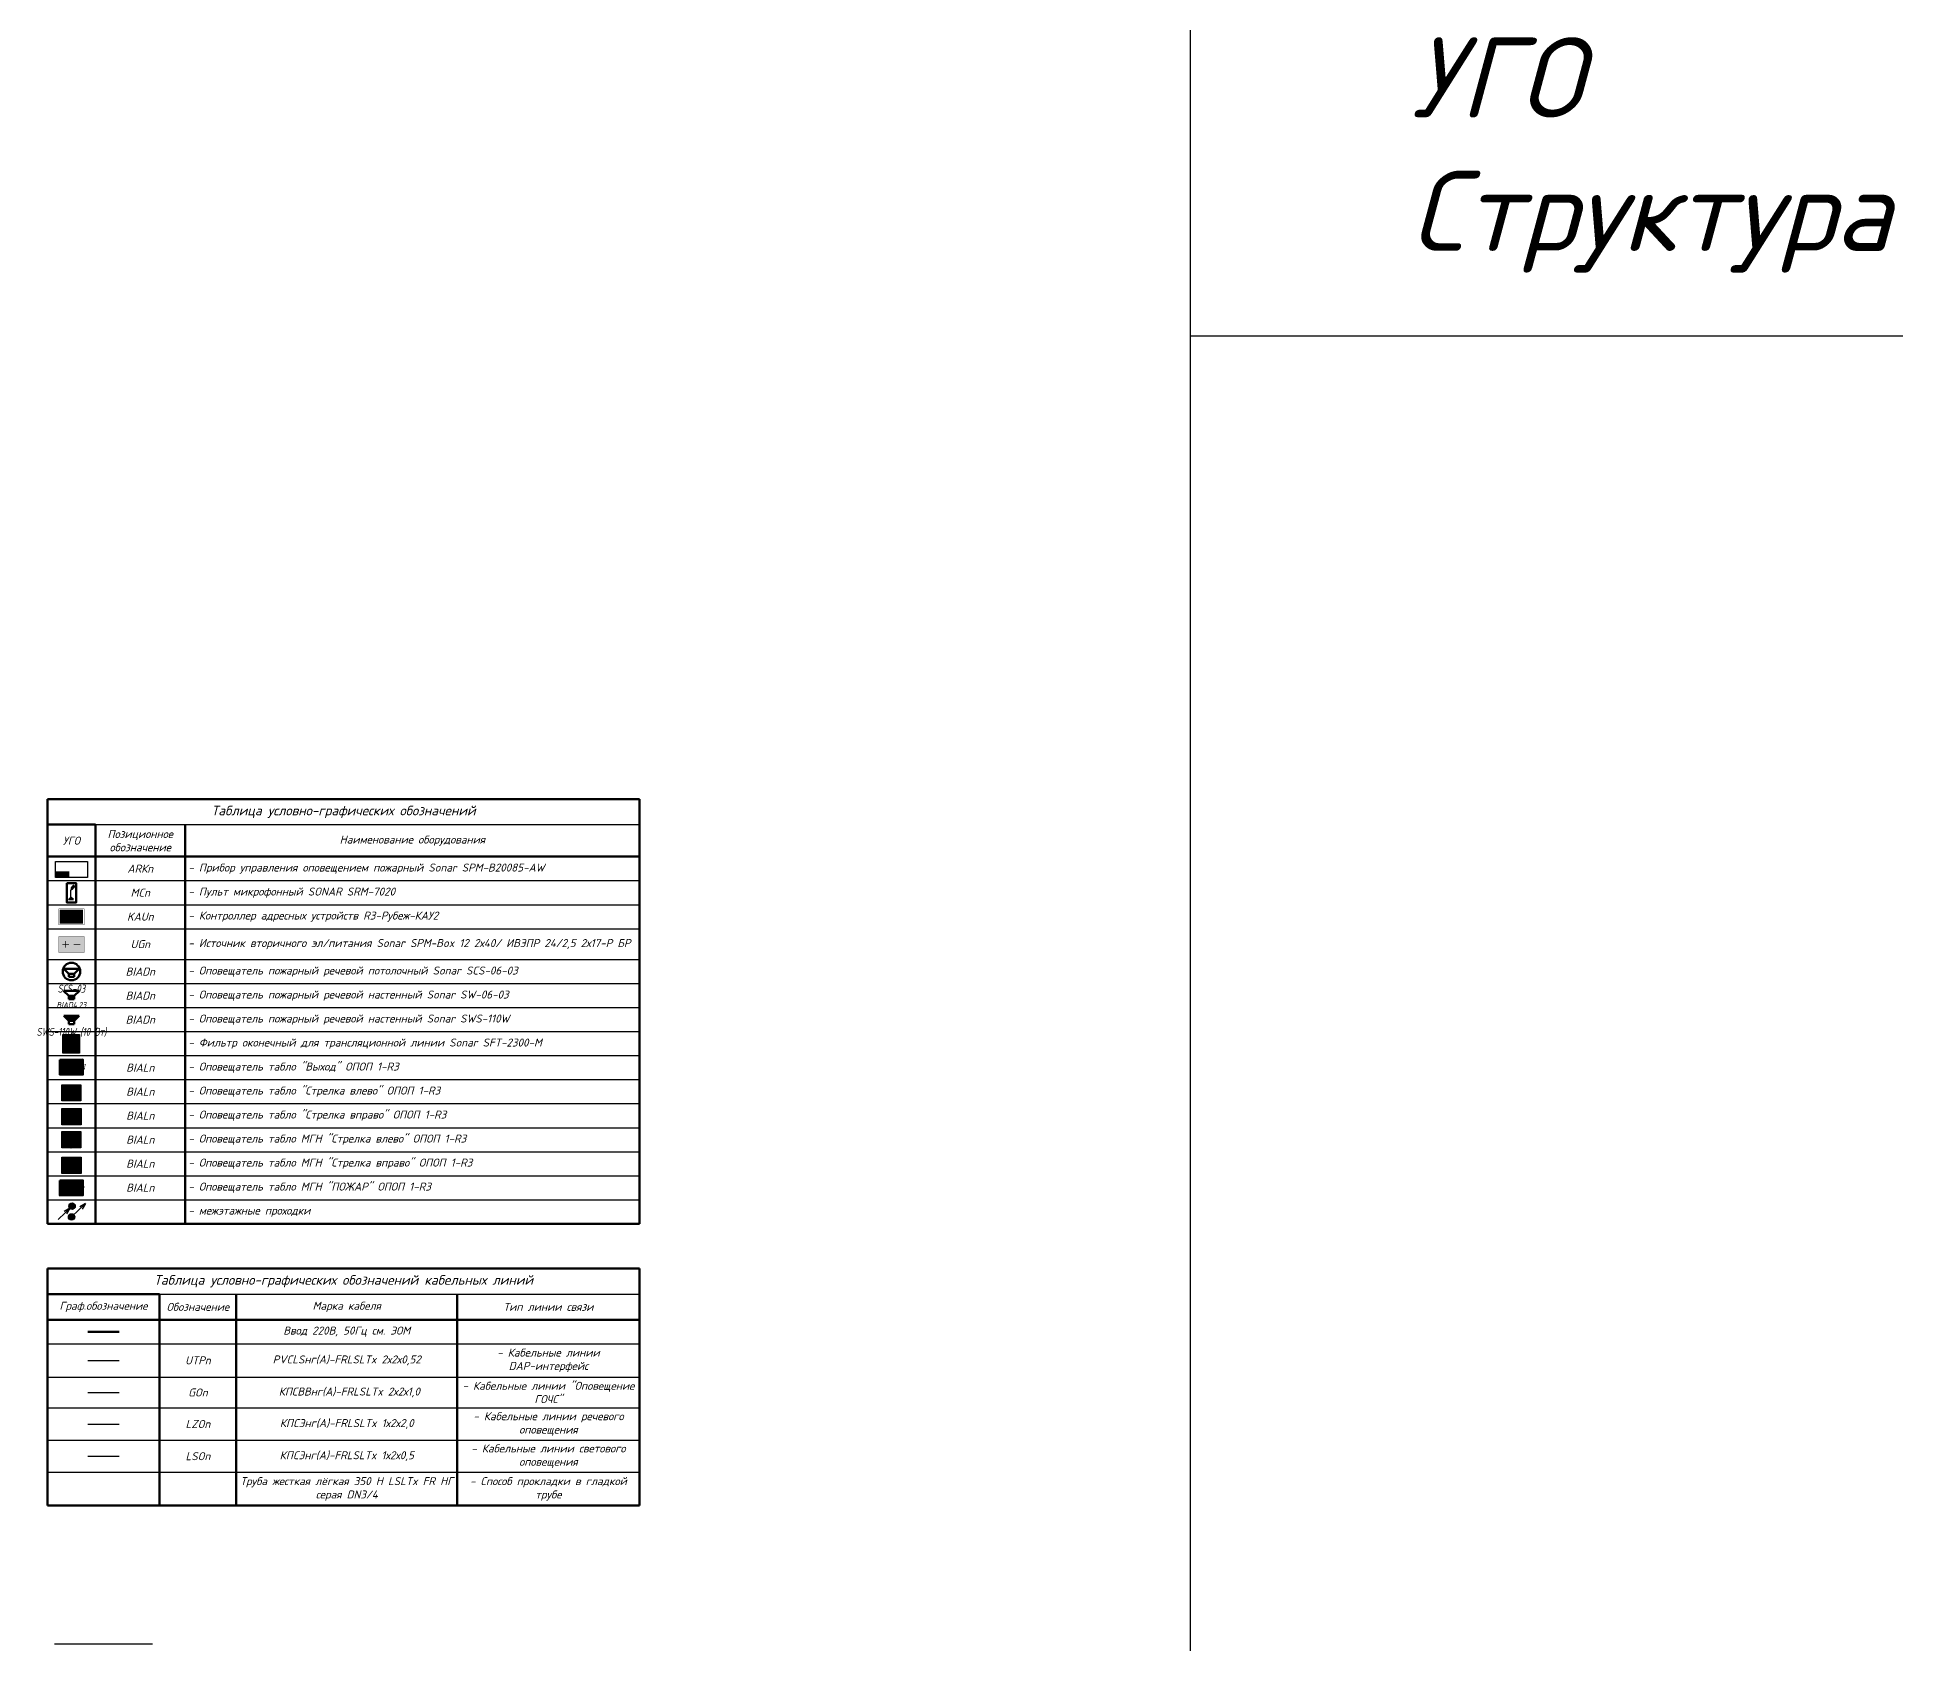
# Model space of a CAD drawing. Extents: x -36024 to 901374, y -269512 to -2349.
# Drawn here: x -36024 to 22039, y -52552 to -2356 of the extents above; entities that cross this region are included whole.
import ezdxf
from ezdxf.enums import TextEntityAlignment as Align

# ---------------------------------------------------------------- set-up
doc = ezdxf.new("R2010")
doc.units = 0
doc.header["$LTSCALE"] = 100
doc.set_wipeout_variables(frame=1)
doc.linetypes.add('ACAD_ISO02W100', pattern=[15, 12, -3])
doc.linetypes.add('CONTI', pattern=[0])
doc.layers.get('Defpoints').update_dxf_attribs({"color": 42})
for name, color, linetype, lineweight in [('1 BSN__тонкая  текст - 015', 250, 'Continuous', 15), ('1 тонкая  текст - 02', 5, 'Continuous', 20), ('_Гладкая труба', 162, 'Kabl_in_Tube', 30), ('_СОУЭ Оповещение_речевое', 7, 'Continuous', 30), ('BSN__тонкая  текст - 02', 5, 'Continuous', 20), ('cc_ПС', 6, 'пс  -V-V-V-V-V-V-V-', 30), ('gss_пр_оборудование', 1, 'Continuous', 50), ('АР_Штриховка_Стималит', 5, 'Continuous', 0), ('НО Оповещатели Речь', 5, 'Continuous', 50), ('Радио', 5, 'Continuous', 30)]:
    doc.layers.add(name, color=color, linetype=linetype, lineweight=lineweight)
for name, color, linetype in [('_1', 7, 'Continuous'), ('_СОУЭ Оповещение_световое', 1, 'Continuous'), ('ODG - Проводка', 3, 'Continuous'), ('Пс', 1, 'Continuous')]:
    doc.layers.add(name, color=color, linetype=linetype)
doc.styles.add('OlympDesign', font='isocpeui.ttf', dxfattribs={"height": 250})
doc.styles.get("Standard").update_dxf_attribs({"font": 'arial.ttf'})
doc.linetypes.add('Kabl_in_Tube', pattern='A,10,[133,ltypeshp.shx,S=1,R=0,X=0,Y=0],10', length=20)
doc.linetypes.add('пс  -V-V-V-V-V-V-V-', pattern='A,20,-0.2,["V",Standard,S=3,R=0,X=1,Y=-1.5],-5', length=25.2)

# ---------------------------------------------------------------- blocks, each defined once
blk = doc.blocks.new('*T99')
at = {"color": 7, "lineweight": 50, "true_color": 0xffffff, "transparency": 16777216}
for p, q in [((0, 0), (18500, 0)), ((0, 0), (0, -800)), ((18500, 0), (18500, -800))]:
    blk.add_line(p, q, dxfattribs=at)
at = {"color": 0, "lineweight": 50, "transparency": 16777216}
for p, q in [((0, -800), (1500, -800)), ((0, -800), (0, -13267)), ((18500, -800), (18500, -13267)), ((0, -1800), (18500, -1800)), ((0, -13267), (18500, -13267))]:
    blk.add_line(p, q, dxfattribs=at)
at = {"color": 0, "linetype": 'ByBlock', "lineweight": -2, "transparency": 16777216}
blk.add_line((1500, -800), (18500, -800), dxfattribs=at)
at = {"color": 0, "linetype": 'ByBlock', "lineweight": 50, "transparency": 16777216}
for p, q in [((1500, -800), (1500, -13267)), ((4300, -800), (4300, -13267))]:
    blk.add_line(p, q, dxfattribs=at)
at = {"color": 0, "lineweight": -2, "transparency": 16777216}
for p, q in [((0, -2550), (18500, -2550)), ((1500, -3300), (18500, -3300)), ((1500, -4050), (18500, -4050)), ((1500, -5017), (18500, -5017)), ((1500, -5767), (18500, -5767)), ((1500, -6517), (18500, -6517)), ((1500, -7267), (18500, -7267)), ((1500, -8017), (18500, -8017)), ((0, -8767), (18500, -8767)), ((0, -9517), (18500, -9517)), ((0, -10267), (18500, -10267)), ((0, -11017), (18500, -11017)), ((0, -11767), (18500, -11767)), ((0, -12517), (18500, -12517))]:
    blk.add_line(p, q, dxfattribs=at)
at = {"linetype": 'ByBlock', "transparency": 16777216}
for p, q in [((0, -3300), (1500, -3300)), ((0, -4050), (1500, -4050)), ((0, -5017), (1500, -5017)), ((0, -5767), (1500, -5767)), ((0, -6517), (1500, -6517)), ((0, -7267), (1500, -7267)), ((0, -8017), (1500, -8017))]:
    blk.add_line(p, q, dxfattribs=at)
at = {"transparency": 16777216, "style": 'OlympDesign'}
for s, insert, char_height, width, attachment_point in [('Таблица условно-графических обозначений', (9250, -400), 300, 18300, 5), ('Позиционное^Jобозначение', (2900, -1300), 250, 2600, 5), ('Наименование оборудования', (11400, -1300), 250, 14000, 5), ('УГО', (750, -1300), 250, 1300, 5), ('АRКn', (2900, -2175), 250, 2600, 5), ('- Прибор управления оповещением пожарный Sonar SPM-B20085-AW', (4400, -2175), 250, 14000, 4), ('MCn', (2900, -2925), 250, 2600, 5), ('- Пульт микрофонный SONAR SRM-7020', (4400, -2925), 250, 14000, 4), ('- Контроллер адресных устройств R3-Рубеж-КАУ2', (4400, -3675), 250, 14000, 4), ('- Источник вторичного эл/питания Sonar SPM-Box 12 2х40/ ИВЭПР 24/2,5 2х17-Р БР', (4400, -4533), 250, 14000, 4), ('- Оповещатель пожарный речевой настенный Sonar SW-06-03', (4400, -6142), 250, 14000, 4), ('- Оповещатель пожарный речевой настенный Sonar SWS-110W', (4400, -6892), 250, 14000, 4), ('- Фильтр оконечный для трансляционной линии Sonar SFT-2300-М', (4400, -7642), 250, 14000, 4), ('- Оповещатель табло "Выход" ОПОП 1-R3', (4400, -8392), 250, 14000, 4), ('- Оповещатель табло "Стрелка влево" ОПОП 1-R3', (4400, -9142), 250, 14000, 4), ('- Оповещатель табло "Стрелка вправо" ОПОП 1-R3', (4400, -9892), 250, 14000, 4), ('- Оповещатель табло МГН "Стрелка влево" ОПОП 1-R3', (4400, -10642), 250, 14000, 4), ('- Оповещатель табло МГН "Стрелка вправо" ОПОП 1-R3', (4400, -11392), 250, 14000, 4), ('- Оповещатель табло МГН "ПОЖАР" ОПОП 1-R3', (4400, -12142), 250, 14000, 4), ('- межэтажные проходки', (4400, -12892), 250, 14000, 4)]:
    blk.add_mtext(s, dxfattribs=dict(at, insert=insert, char_height=char_height, width=width, attachment_point=attachment_point))
at = {"color": 0, "transparency": 16777216, "char_height": 250, "style": 'OlympDesign'}
for s, insert, width, attachment_point in [('KAUn', (2900, -3675), 2600, 5), ('UGn', (2900, -4533), 2600, 5), ('BIADn', (2900, -5392), 2600, 5), ('- {\\C256;Оповещатель пожарный речевой} потолочный Sonar SCS-06-03', (4400, -5392), 14000, 4), ('BIADn', (2900, -6142), 2600, 5), ('BIADn', (2900, -6892), 2600, 5), ('BIALn', (2900, -8392), 2600, 5), ('BIALn', (2900, -9142), 2600, 5), ('BIALn', (2900, -9892), 2600, 5), ('BIALn', (2900, -10642), 2600, 5), ('BIALn', (2900, -11392), 2600, 5), ('BIALn', (2900, -12142), 2600, 5)]:
    blk.add_mtext(s, dxfattribs=dict(at, insert=insert, width=width, attachment_point=attachment_point))
blk = doc.blocks.new('*T100')
at = {"color": 7, "lineweight": 50, "true_color": 0xffffff, "transparency": 16777216}
for p, q in [((0, 0), (18500, 0)), ((0, 0), (0, -800)), ((18500, 0), (18500, -800))]:
    blk.add_line(p, q, dxfattribs=at)
at = {"color": 0, "lineweight": 50, "transparency": 16777216}
for p, q in [((0, -800), (3500, -800)), ((0, -800), (0, -7408)), ((18500, -800), (18500, -1600)), ((0, -1600), (18500, -1600)), ((3500, -1600), (3500, -7408)), ((5900, -1600), (5900, -7408)), ((0, -7408), (18500, -7408))]:
    blk.add_line(p, q, dxfattribs=at)
at = {"color": 0, "linetype": 'ByBlock', "lineweight": -2, "transparency": 16777216}
for p, q in [((3500, -800), (18500, -800)), ((12800, -2350), (18500, -2350)), ((3500, -6367), (5900, -6367))]:
    blk.add_line(p, q, dxfattribs=at)
at = {"color": 0, "linetype": 'ByBlock', "lineweight": 50, "transparency": 16777216}
for p, q in [((3500, -800), (3500, -1600)), ((5900, -800), (5900, -1600)), ((12800, -800), (12800, -7408)), ((18500, -1600), (18500, -7408))]:
    blk.add_line(p, q, dxfattribs=at)
at = {"linetype": 'ByBlock', "transparency": 16777216}
for p, q in [((0, -2350), (12800, -2350)), ((0, -3392), (12800, -3392)), ((0, -4358), (18500, -4358)), ((3500, -5362), (12800, -5362)), ((5900, -6367), (12800, -6367))]:
    blk.add_line(p, q, dxfattribs=at)
at = {"color": 0, "lineweight": -2, "transparency": 16777216}
for p, q in [((12800, -3392), (18500, -3392)), ((0, -5362), (3500, -5362)), ((12800, -5362), (18500, -5362)), ((0, -6367), (3500, -6367)), ((12800, -6367), (18500, -6367))]:
    blk.add_line(p, q, dxfattribs=at)
at = {"transparency": 16777216, "attachment_point": 5, "style": 'OlympDesign'}
for s, insert, char_height, width in [('Таблица условно-графических обозначений кабельных линий', (9250, -400), 300, 18300), ('Граф.обозначение', (1750, -1200), 250, 3300), ('Обозначение', (4700, -1200), 250, 2200), ('Марка кабеля', (9350, -1200), 250, 6700), ('Тип линии связи', (15650, -1200), 250, 5500), ('PVCLSнг(А)-FRLSLTx 2х2х0,52', (9350, -2871), 250, 6700), ('- Кабельные линии DAP-интерфейс', (15650, -2871), 250, 5500), (' КПСВВнг(А)-FRLSLTx 2х2х1,0 ', (9350, -3875), 250, 6700), ('- Кабельные линии "Оповещение ГОЧС"', (15650, -3875), 250, 5500), ('- Кабельные линии речевого оповещения', (15650, -4860), 250, 5500), ('КПCЭнг(А)-FRLSLTx 1х2х2,0', (9350, -4860), 250, 6700), ('КПCЭнг(А)-FRLSLTx 1х2х0,5', (9350, -5865), 250, 6700), ('- Кабельные линии светового оповещения', (15650, -5865), 250, 5500), ('- Способ прокладки в гладкой трубе', (15650, -6887), 250, 5500)]:
    blk.add_mtext(s, dxfattribs=dict(at, insert=insert, char_height=char_height, width=width))
at = {"color": 0, "transparency": 16777216, "char_height": 250, "attachment_point": 5, "style": 'OlympDesign'}
for s, insert, width in [('Ввод 220В, 50Гц см. ЭОМ', (9350, -1975), 6700), ('UTPn', (4700, -2871), 2200), ('GOn', (4700, -3875), 2200), ('LZOn', (4700, -4860), 2200), ('LSOn', (4700, -5865), 2200), ('Труба жесткая лёгкая 350 Н LSLTx FR НГ серая DN3/4   ', (9350, -6887), 6700)]:
    blk.add_mtext(s, dxfattribs=dict(at, insert=insert, width=width))
blk = doc.blocks.new('*U92')
at = {"layer": 'Пс'}
blk.add_hatch(color=0, dxfattribs=at).paths.add_polyline_path([(-0.4, -0.05), (-0.05, -0.05), (-0.05, -0.2), (-0.4, -0.2)])
at = {"layer": 'Пс', "color": 0}
for p, q in [((-0.4, 0.2), (0.4, 0.2)), ((-0.4, -0.2), (-0.4, 0.2)), ((0.4, 0.2), (0.4, -0.2)), ((0.4, -0.2), (-0.4, -0.2))]:
    blk.add_line(p, q, dxfattribs=at)
at = {"layer": 'Пс', "color": 0, "style": 'OlympDesign', "flags": 12}
blk.add_attdef('N', text='', height=0.306, dxfattribs=at).set_placement((0, 0.376), align=Align.MIDDLE_CENTER)
at = {"layer": 'Пс', "color": 0, "lineweight": 9, "style": 'OlympDesign'}
for tag, p in [('ПОЗ', (-0.607, -0.632)), ('ТИП', (-0.607, -0.988)), ('МАРКА', (-0.607, -1.343)), ('ПРОИЗВОДИТЕЛЬ', (-0.607, -1.691)), ('ПОТРЕБЛЕНИЕ', (-0.607, -2.128))]:
    blk.add_attdef(tag, p, '', height=0.25, dxfattribs=at)
blk = doc.blocks.new('13 микрофон')
h = blk.add_hatch(color=256)
h.dxf.hatch_style = 1
edge = h.paths.add_edge_path()
edge.add_spline(control_points=[(-87, 50), (-101, 23), (-132, -18), (-105, -55), (-93, -62)], knot_values=[0, 0, 0, 0, 84.579927, 123.223297, 123.223297, 123.223297, 123.223297], degree=3, periodic=0)
edge.add_line((-93, -62), (-93, -62))
edge.add_spline(control_points=[(-93, -62), (-81, -68), (-36, -73), (-16, -26), (0, 0)], knot_values=[0.621693, 0.621693, 0.621693, 0.621693, 38.64337, 123.223297, 123.223297, 123.223297, 123.223297], degree=3, periodic=0)
edge.add_spline(control_points=[(0, 0), (14, 27), (45, 68), (18, 105), (7, 112)], knot_values=[0, 0, 0, 0, 84.579927, 123.223297, 123.223297, 123.223297, 123.223297], degree=3, periodic=0)
edge.add_spline(control_points=[(7, 112), (-5, 118), (-50, 123), (-71, 76), (-87, 50)], knot_values=[0, 0, 0, 0, 38.64337, 123.223297, 123.223297, 123.223297, 123.223297], degree=3, periodic=0)
h.paths.add_polyline_path([(-139, -489), (-264, -614), (-14, -614)])
for p, q in [((-139, -489), (-264, -614)), ((-264, -614), (-14, -614)), ((-14, -614), (-139, -489)), ((-93, -62), (-93, -62))]:
    blk.add_line(p, q)
at = {"lineweight": 30}
for p, q in [((-139, -143), (-93, -62)), ((-139, -489), (-139, -143))]:
    blk.add_line(p, q, dxfattribs=at)
at = {"lineweight": 50}
blk.add_lwpolyline([(-364, 236), (136, 236), (136, -764), (-364, -764)], close=True, dxfattribs=at)
for points in [[(-93, -62), (-105, -55), (-132, -18), (-101, 23), (-87, 50)], [(-93, -62), (-82, -68), (-36, -73), (-16, -26), (0, 0)], [(7, 112), (-5, 118), (-50, 123), (-71, 76), (-87, 50)], [(7, 112), (18, 105), (45, 68), (14, 27), (0, 0)]]:
    blk.add_open_spline(points, degree=3, knots=[0, 0, 0, 0, 38.64337, 123.223297, 123.223297, 123.223297, 123.223297])
blk = doc.blocks.new('MDL')
at = {"layer": 'АР_Штриховка_Стималит', "true_color": 0xe3e3e3}
h = blk.add_hatch(color=254, dxfattribs=at)
h.dxf.hatch_style = 1
h.paths.add_polyline_path([(137700.78, 401152.64), (137700.78, 401148.37), (137704.36, 401150.51)])
h.paths.add_polyline_path([(137707.94, 401152.64), (137700.78, 401152.64), (137704.36, 401150.51)])
h.paths.add_polyline_path([(137707.94, 401152.64), (137704.36, 401150.51), (137707.94, 401148.37)])
h.paths.add_polyline_path([(137704.36, 401150.51), (137700.78, 401148.37), (137707.94, 401148.37)])
at = {"layer": '_СОУЭ Оповещение_световое', "color": 1, "ltscale": 100, "const_width": 0.125, "elevation": 0}
for points in [[(137708.34, 401153.02), (137700.4, 401153.02), (137700.4, 401148), (137708.34, 401148)], [(137707.94, 401152.64), (137700.78, 401152.64), (137700.78, 401148.37), (137707.94, 401148.37)]]:
    blk.add_lwpolyline(points, close=True, dxfattribs=at)
for points in [[(137707.94, 401152.64), (137700.78, 401148.37)], [(137700.78, 401152.64), (137707.94, 401148.37)]]:
    blk.add_lwpolyline(points, dxfattribs=at)
blk = doc.blocks.new('БП1')
at = {"ltscale": 0.01, "true_color": 0xe3e3e3}
h = blk.add_hatch(color=254, dxfattribs=at)
h.dxf.hatch_style = 1
h.paths.add_polyline_path([(-11668.5, -30194.51), (-11668.5, -30189.49), (-11676.44, -30189.49), (-11676.44, -30194.51)])
at = {"layer": '1 тонкая  текст - 02', "color": 1, "ltscale": 100, "const_width": 0.125, "elevation": 0}
blk.add_lwpolyline([(-11676.44, -30189.49), (-11668.5, -30189.49), (-11668.5, -30194.51), (-11676.44, -30194.51)], close=True, dxfattribs=at)
for points in [[(-11675.32, -30191.96), (-11673.25, -30191.96)], [(-11674.28, -30192.99), (-11674.28, -30190.92)], [(-11671.8, -30191.96), (-11669.73, -30191.96)]]:
    blk.add_lwpolyline(points, dxfattribs=at)
blk = doc.blocks.new('*U75')
at = {"layer": 'НО Оповещатели Речь', "color": 5}
for p, q in [((-84, -184), (-242, -26)), ((-242, -26), (242, -26)), ((-84, -184), (84, -184)), ((-84, -281), (-84, -184)), ((84, -281), (-84, -281)), ((84, -184), (242, -26)), ((84, -281), (84, -184))]:
    blk.add_line(p, q, dxfattribs=at)
blk.add_circle((0, -114), 273, dxfattribs=at)
at = {"layer": 'Defpoints', "lineweight": 50, "ltscale": 100, "style": 'OlympDesign', "width": 0.8}
blk.add_text('SСS-03', height=250, dxfattribs=at).set_placement((0, -649), align=Align.MIDDLE_CENTER)
blk = doc.blocks.new('*U98')
at = {"layer": 'НО Оповещатели Речь'}
h = blk.add_hatch(color=5, dxfattribs=at)
h.dxf.hatch_style = 1
h.set_gradient(color1=(0, 0, 255), color2=(0, 0, 255), rotation=351.73505, tint=1)
h.paths.add_polyline_path([(243, 256), (-243, 256), (-85, 98), (85, 98)])
at = {"linetype": 'CONTI', "lineweight": 60}
for p, q in [((-243, 256), (243, 256)), ((-85, 98), (-243, 256)), ((-85, 0), (-85, 98)), ((85, 0), (-85, 0)), ((85, 98), (85, 0))]:
    blk.add_line(p, q, dxfattribs=at)
at = {"layer": 'НО Оповещатели Речь', "color": 5}
for p, q in [((-85, 98), (-243, 256)), ((-243, 256), (243, 256)), ((85, 98), (-85, 98)), ((-85, 98), (-85, 0)), ((243, 256), (85, 98)), ((85, 98), (243, 256)), ((85, 0), (85, 98)), ((-85, 0), (85, 0))]:
    blk.add_line(p, q, dxfattribs=at)
at = {"layer": 'Defpoints', "color": 7, "lineweight": 50, "ltscale": 100, "style": 'OlympDesign', "width": 0.8}
blk.add_text('SWS-110W (10 Вт)', height=250, dxfattribs=at).set_placement((0, -244), align=Align.MIDDLE_CENTER)
blk = doc.blocks.new('SFT-2300-М')
at = {"true_color": 0xffffff}
h = blk.add_hatch(color=7, dxfattribs=at)
h.dxf.hatch_style = 1
h.paths.add_polyline_path([(250, 292), (-274, 292), (-274, -295), (250, -295)])
at = {"layer": '_1', "lineweight": 30}
h = blk.add_hatch(color=5, dxfattribs=at)
h.dxf.hatch_style = 1
h.paths.add_polyline_path([(177, -2, 1), (-202, -2, 1)])
at = {"color": 5, "lineweight": 30}
blk.add_lwpolyline([(-274, 292), (250, 292), (250, -295), (-274, -295)], close=True, dxfattribs=at)
blk.add_circle((-12, -2), 189, dxfattribs=at)
blk = doc.blocks.new('*U74')
at = {"color": 5}
blk.add_wipeout([(-348, 366), (348, 366), (121, 140), (121, 0), (-121, 0), (-121, 140)], dxfattribs=at).dxf.layer = 'НО Оповещатели Речь'
at = {"layer": 'НО Оповещатели Речь'}
h = blk.add_hatch(color=5, dxfattribs=at)
h.dxf.hatch_style = 1
h.set_gradient(color1=(0, 0, 255), color2=(0, 0, 255), tint=1)
h.paths.add_polyline_path([(-121, 0), (121, 0), (121, 140), (-121, 140)])
at = {"layer": 'НО Оповещатели Речь', "color": 5}
for p, q in [((-121, 140), (-348, 366)), ((-348, 366), (348, 366)), ((121, 140), (-121, 140)), ((-121, 140), (-121, 0)), ((-121, 0), (121, 0)), ((121, 140), (348, 366)), ((121, 0), (121, 140))]:
    blk.add_line(p, q, dxfattribs=at)
at = {"layer": 'Defpoints', "lineweight": 50, "ltscale": 100, "style": 'OlympDesign', "width": 0.8}
blk.add_text('BIAD4.23', height=250, dxfattribs=at).set_placement((0, -250), align=Align.MIDDLE_CENTER)
blk = doc.blocks.new('*U85')
at = {"linetype": 'Continuous', "lineweight": 20, "true_color": 0xffffff}
h = blk.add_hatch(color=7, dxfattribs=at)
h.dxf.hatch_style = 1
h.paths.add_polyline_path([(-15, 709), (-15, -223), (1418, -210), (1418, 722)])
at = {"color": 1, "linetype": 'Continuous', "lineweight": 50}
blk.add_lwpolyline([(-15, 709), (1418, 722), (1418, -210), (-15, -223)], close=True, dxfattribs=at)
at = {"color": 1, "linetype": 'Continuous', "lineweight": 30, "insert": (100, 455), "char_height": 300, "attachment_point": 1, "style": 'OlympDesign'}
blk.add_mtext_dynamic_manual_height_columns('ВЫХОД', width=642.49, gutter_width=25, heights=[0], dxfattribs=at)
at = {"style": 'OlympDesign'}
blk.add_attdef('НУМЕРАЦИЯ', (631, 904), '', height=500, dxfattribs=at)
at = {"color": 6, "lineweight": 20, "style": 'OlympDesign', "flags": 1}
for tag, p in [('ПОМЕЩЕНИЕ', (1645, -43)), ('ИД', (2550, -400))]:
    blk.add_attdef(tag, p, '', height=250, dxfattribs=at)
blk = doc.blocks.new('*U94')
at = {"linetype": 'Continuous', "lineweight": 20, "true_color": 0xffffff}
h = blk.add_hatch(color=7, dxfattribs=at)
h.dxf.hatch_style = 1
h.paths.add_polyline_path([(200, -972), (200, 39), (-994, 39), (-994, -972)])
at = {"color": 1, "linetype": 'Continuous', "lineweight": 30}
blk.add_lwpolyline([(-994, 39), (200, 39), (200, -972), (-994, -972)], close=True, dxfattribs=at)
blk.add_lwpolyline([(-887, -444, 0, 244, 0), (-400, -444, 0, 0, 0), (127, -444, 0, 0, 0)], format="xyseb", dxfattribs=at)
at = {"style": 'OlympDesign'}
blk.add_attdef('НУМЕРАЦИЯ', (-1495, 611), '', height=500, dxfattribs=at)
at = {"color": 6, "lineweight": 20, "style": 'OlympDesign', "flags": 1}
for tag, p in [('ПОМЕЩЕНИЕ', (1645, -43)), ('ИД', (2550, -400))]:
    blk.add_attdef(tag, p, '', height=250, dxfattribs=at)
at = {"color": 2, "linetype": 'Continuous', "lineweight": 30, "style": 'OlympDesign', "width": 0.8, "flags": 1}
blk.add_attdef('ID', (2010, -411), '', height=250, dxfattribs=at)
blk = doc.blocks.new('*U93')
at = {"linetype": 'Continuous', "lineweight": 20, "true_color": 0xffffff}
h = blk.add_hatch(color=7, dxfattribs=at)
h.dxf.hatch_style = 1
h.paths.add_polyline_path([(200, -972), (200, 39), (-994, 39), (-994, -972)])
at = {"color": 1, "linetype": 'Continuous', "lineweight": 30}
blk.add_lwpolyline([(-992, 40), (202, 40), (202, -972), (-992, -972)], close=True, dxfattribs=at)
blk.add_lwpolyline([(124, -448, 0, 244, 0), (-364, -448, 0, 0, 0), (-890, -448, 0, 0, 0)], format="xyseb", dxfattribs=at)
at = {"style": 'OlympDesign'}
blk.add_attdef('НУМЕРАЦИЯ', (-1495, 611), '', height=500, dxfattribs=at)
at = {"color": 6, "lineweight": 20, "style": 'OlympDesign', "flags": 1}
for tag, p in [('ПОМЕЩЕНИЕ', (1645, -43)), ('ИД', (2550, -400))]:
    blk.add_attdef(tag, p, '', height=250, dxfattribs=at)
at = {"color": 2, "linetype": 'Continuous', "lineweight": 30, "style": 'OlympDesign', "width": 0.8, "flags": 1}
blk.add_attdef('ID', (2010, -411), '', height=250, dxfattribs=at)
blk = doc.blocks.new('инв')
h = blk.add_hatch(color=1)
h.dxf.hatch_style = 1
h.paths.add_polyline_path([(6133, 8818), (6133, 10260, 1.38053476), (11042, 2881), (10525, 4610, -1.59985255)])
at = {"lineweight": 40}
h = blk.add_hatch(color=1, dxfattribs=at)
h.dxf.hatch_style = 1
h.paths.add_polyline_path([(8832, 12687, 1), (5734, 12687, 1)])
h = blk.add_hatch(color=1)
h.dxf.hatch_style = 1
h.paths.add_polyline_path([(8536, 8037), (8536, 8504, -0.41421356), (8836, 8804), (10680, 8804, 0.41421356), (10980, 9104), (10980, 9900, 0.41421356), (10680, 10200), (8351, 10200), (8351, 10375, 0.21042314), (8254, 10597), (7621, 11176, -0.1193763), (6892, 11189), (6892, 11000), (6274, 10616, 0.25922162), (6133, 10361), (6133, 6421, 0.1634911), (6193, 6240), (6618, 5680, 0.23482037), (6857, 5561), (10018, 5561, -0.33145079), (10305, 5347), (11163, 2477, 0.40794987), (11531, 2273), (14305, 3039, 0.41541262), (14514, 3409), (14383, 3880, 0.38967613), (14037, 4093), (13151, 3924, -0.35541095), (12818, 4104), (11386, 7552, 0.30310466), (11109, 7737), (8836, 7737, -0.41421356)])
at = {"color": 1, "lineweight": 40}
blk.add_lwpolyline([(6892, 11195), (6892, 11000), (6274, 10616, 0.25922162), (6133, 10361), (6133, 6421, 0.1634911), (6193, 6240), (6618, 5680, 0.23482037), (6857, 5561), (10018, 5561, -0.33145079), (10305, 5347), (11163, 2477, 0.40794987), (11531, 2273), (14305, 3039, 0.41541262), (14514, 3409), (14383, 3880, 0.38967613), (14037, 4093), (13151, 3924, -0.35541095), (12818, 4104), (11386, 7552, 0.30310466), (11109, 7737), (8836, 7737, -0.41421356), (8536, 8037), (8536, 8504, -0.41421356), (8836, 8804), (10680, 8804, 0.41421356), (10980, 9104), (10980, 9900, 0.41421356), (10680, 10200), (8351, 10200), (8351, 10375, 0.21042314), (8254, 10597), (7617, 11179)], format="xyb", dxfattribs=at)
blk.add_circle((7283, 12687), 1549, dxfattribs=at)
for centre, radius, start, end in [((7377, 5765), 4664, 105.474526, 321.802703), ((7303, 5643), 3384, 110.244702, 342.213676)]:
    blk.add_arc(centre, radius, start, end, dxfattribs=at)
blk = doc.blocks.new('*U95')
at = {"linetype": 'Continuous', "lineweight": 20, "true_color": 0xffffff}
h = blk.add_hatch(color=7, dxfattribs=at)
h.dxf.hatch_style = 1
h.paths.add_polyline_path([(200, -972), (200, 39), (-994, 39), (-994, -972)])
at = {"color": 1, "linetype": 'Continuous', "lineweight": 30}
blk.add_lwpolyline([(-994, 39), (200, 39), (200, -972), (-994, -972)], close=True, dxfattribs=at)
blk.add_lwpolyline([(-901, -135, 0, 244, 0), (-413, -135, 0, 0, 0), (113, -135, 0, 0, 0)], format="xyseb", dxfattribs=at)
at = {"xscale": 0.05, "yscale": 0.05, "zscale": 0.05}
blk.add_blockref('инв', (-794, -1003), dxfattribs=at)
at = {"style": 'OlympDesign'}
blk.add_attdef('НУМЕРАЦИЯ', (-1495, 611), '', height=500, dxfattribs=at)
at = {"color": 6, "lineweight": 20, "style": 'OlympDesign', "flags": 1}
for tag, p in [('ПОМЕЩЕНИЕ', (1645, -43)), ('ИД', (2550, -400))]:
    blk.add_attdef(tag, p, '', height=250, dxfattribs=at)
at = {"color": 2, "linetype": 'Continuous', "lineweight": 30, "style": 'OlympDesign', "width": 0.8, "flags": 1}
blk.add_attdef('ID', (2010, -411), '', height=250, dxfattribs=at)
blk = doc.blocks.new('*U96')
at = {"linetype": 'Continuous', "lineweight": 20, "true_color": 0xffffff}
h = blk.add_hatch(color=7, dxfattribs=at)
h.dxf.hatch_style = 1
h.paths.add_polyline_path([(200, -972), (200, 39), (-994, 39), (-994, -972)])
at = {"color": 1, "linetype": 'Continuous', "lineweight": 30}
blk.add_lwpolyline([(-992, 40), (202, 40), (202, -972), (-992, -972)], close=True, dxfattribs=at)
blk.add_lwpolyline([(93, -130, 0, 244, 0), (-395, -130, 0, 0, 0), (-921, -130, 0, 0, 0)], format="xyseb", dxfattribs=at)
at = {"xscale": 0.05, "yscale": 0.05, "zscale": 0.05}
blk.add_blockref('инв', (-815, -991), dxfattribs=at)
at = {"style": 'OlympDesign'}
blk.add_attdef('НУМЕРАЦИЯ', (-1495, 611), '', height=500, dxfattribs=at)
at = {"color": 6, "lineweight": 20, "style": 'OlympDesign', "flags": 1}
for tag, p in [('ПОМЕЩЕНИЕ', (1645, -43)), ('ИД', (2550, -400))]:
    blk.add_attdef(tag, p, '', height=250, dxfattribs=at)
at = {"color": 2, "linetype": 'Continuous', "lineweight": 30, "style": 'OlympDesign', "width": 0.8, "flags": 1}
blk.add_attdef('ID', (2010, -411), '', height=250, dxfattribs=at)
blk = doc.blocks.new('*U97')
at = {"linetype": 'Continuous', "lineweight": 20, "true_color": 0xffffff}
h = blk.add_hatch(color=7, dxfattribs=at)
h.dxf.hatch_style = 1
h.paths.add_polyline_path([(-15, 709), (-15, -223), (1418, -210), (1418, 722)])
at = {"color": 1, "linetype": 'Continuous', "lineweight": 50}
blk.add_lwpolyline([(-15, 709), (1418, 722), (1418, -210), (-15, -223)], close=True, dxfattribs=at)
at = {"color": 1, "linetype": 'Continuous', "lineweight": 30, "insert": (237, 365), "char_height": 250, "attachment_point": 1, "style": 'OlympDesign'}
blk.add_mtext_dynamic_manual_height_columns('ПОЖАР', width=642.49, gutter_width=25, heights=[0], dxfattribs=at)
at = {"style": 'OlympDesign'}
blk.add_attdef('НУМЕРАЦИЯ', (631, 904), '', height=500, dxfattribs=at)
at = {"color": 6, "lineweight": 20, "style": 'OlympDesign', "flags": 1}
for tag, p in [('ПОМЕЩЕНИЕ', (1645, -43)), ('ИД', (2550, -400))]:
    blk.add_attdef(tag, p, '', height=250, dxfattribs=at)
blk = doc.blocks.new('*U88')
at = {"layer": 'ODG - Проводка'}
h = blk.add_hatch(color=0, dxfattribs=at)
edge = h.paths.add_edge_path()
edge.add_arc((0, 0), 50, 0, 360)
at = {"layer": 'ODG - Проводка', "color": 0}
for points in [[(-212, -212), (0, 0)], [(-212, -212), (-162, -126)], [(-212, -212), (-126, -162)]]:
    blk.add_lwpolyline(points, dxfattribs=at)
blk.add_circle((0, 0), 50, dxfattribs=at)
blk = doc.blocks.new('*U90')
at = {"layer": 'ODG - Проводка'}
h = blk.add_hatch(color=0, dxfattribs=at)
edge = h.paths.add_edge_path()
edge.add_arc((0, 0), 50, 0, 360)
at = {"layer": 'ODG - Проводка', "color": 0}
for points in [[(0, 0), (212, 212)], [(35, 35), (85, 122)], [(35, 35), (122, 85)]]:
    blk.add_lwpolyline(points, dxfattribs=at)
blk.add_circle((0, 0), 50, dxfattribs=at)

msp = doc.modelspace()

# ---------------------------------------------------------------- linework, layer by layer
at = {"color": 3, "lineweight": 30}
msp.add_line((-34441.6, -43695.4), (-33464.2, -43695.4), dxfattribs=at)
at = {"color": 67, "lineweight": 30, "true_color": 0x727430}
msp.add_line((-34441.6, -44699.6), (-33464.2, -44699.6), dxfattribs=at)
at = {"color": 5, "lineweight": 30}
msp.add_line((-34441.6, -45685), (-33464.2, -45685), dxfattribs=at)
at = {"layer": '_Гладкая труба', "color": 177, "linetype": 'Kabl_in_Tube', "lineweight": 30, "true_color": 0x293189}
msp.add_line((-35482.4, -52551.9), (-32423.4, -52551.9), dxfattribs=at)
at = {"layer": 'cc_ПС', "color": 1, "linetype": 'ACAD_ISO02W100', "lineweight": 30, "ltscale": 30}
msp.add_line((-34441.6, -46689.2), (-33464.2, -46689.2), dxfattribs=at)
at = {"layer": 'Defpoints'}
for p, direction in [((0, 0), (0, -1)), ((0, -11682.2), (1, 0)), ((0, -11682.2), (1, 0))]:
    msp.add_ray(p, direction, dxfattribs=at)
at = {"layer": 'gss_пр_оборудование', "color": 18, "true_color": 0x000000}
msp.add_line((-34441.6, -42799.6), (-33464.2, -42799.6), dxfattribs=at)

# ---------------------------------------------------------------- block references
for name, p in [('*T99', (-35702.9, -26158.7)), ('SFT-2300-М', (-34952.9, -33802.6)), ('*T100', (-35702.9, -40824.6))]:
    msp.add_blockref(name, p)
at = {"color": 1, "linetype": 'Continuous', "lineweight": 5, "xscale": 1249.999999999968, "yscale": 1249.999999999968, "zscale": 1249.999999999968}
msp.add_blockref('*U92', (-34952.9, -28356.7), dxfattribs=at)
at = {"linetype": 'CONTI', "lineweight": 60, "xscale": 0.6, "yscale": 0.6, "zscale": 0.6}
msp.add_blockref('13 микрофон', (-34884.3, -28929.7), dxfattribs=at)
at = {"layer": '1 BSN__тонкая  текст - 015', "color": 54, "xscale": 100, "yscale": 100, "zscale": 100}
msp.add_blockref('БП1', (1132294.4, 2988497.2, -0.3), dxfattribs=at)
at = {"layer": '_СОУЭ Оповещение_речевое', "color": 4, "lineweight": 50}
for name, p in [('*U75', (-34952.9, -31433.8)), ('*U98', (-34952.9, -33187.7))]:
    msp.add_blockref(name, p, dxfattribs=at)
at = {"layer": '_СОУЭ Оповещение_световое', "color": 4, "xscale": 0.5, "yscale": 0.5, "zscale": 0.5}
for name, p in [('*U85', (-35303.7, -34661.7)), ('*U94', (-34755.5, -35104)), ('*U93', (-34755.5, -35849.7)), ('*U95', (-34755.5, -36569.8)), ('*U96', (-34755.5, -37369.8)), ('*U97', (-35303.7, -38434.7))]:
    msp.add_blockref(name, p, dxfattribs=at)
at = {"layer": 'BSN__тонкая  текст - 02', "color": 253, "xscale": 100, "yscale": 100, "zscale": 100}
msp.add_blockref('MDL', (-13805388.7, -40144887, 0.3), dxfattribs=at)
at = {"layer": 'Радио', "xscale": 2, "yscale": 2, "zscale": 2, "rotation": 178.7329526101915}
for name, p in [('*U90', (-34934.2, -38877.4)), ('*U88', (-34950, -39214.2))]:
    msp.add_blockref(name, p, dxfattribs=at)

# ---------------------------------------------------------------- texts
at = {"insert": (6886.5, -2365.8), "char_height": 2500, "attachment_point": 1, "style": 'OlympDesign'}
msp.add_mtext_dynamic_manual_height_columns('УГО^JСтруктура', width=52487.113, gutter_width=12.5, heights=[0], dxfattribs=at)

# ---------------------------------------------------------------- next in the draw order: block references
at = {"layer": '_СОУЭ Оповещение_речевое', "color": 4, "lineweight": 50, "xscale": 0.71930163509888, "yscale": 0.71930163509888, "zscale": 0.71930163509888}
msp.add_blockref('*U74', (-34952.9, -32410.6), dxfattribs=at)

doc.saveas('drawing.dxf')
